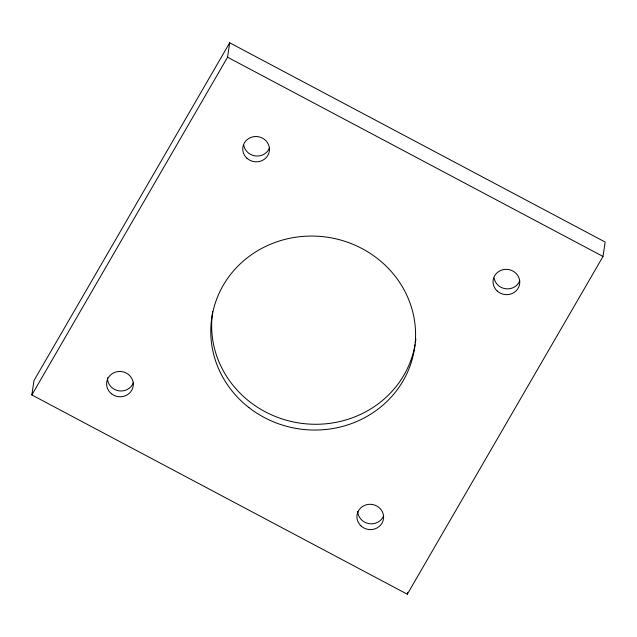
<?xml version="1.0" encoding="UTF-8"?>
<svg xmlns="http://www.w3.org/2000/svg" width="637" height="637" viewBox="0 0 637 637"><rect width="100%" height="100%" fill="white"/><g stroke="black" fill="none" stroke-linecap="round" stroke-linejoin="round"><path stroke-width="0.96" d="M31.85 394.964L33.984 380.536L229.694 42.79L605.15 242.036L603.016 256.464L407.306 594.21L31.85 394.964L227.568 57.219L229.694 42.79M407.306 594.21L407.584 592.283M227.568 57.219L603.016 256.464M415.045 344.744A102.517 96.872 8.4 0 1 298.267 422.864A102.517 96.872 8.4 0 1 212.702 311.748M415.873 338.956A102.517 96.872 8.4 0 1 415.364 342.825M519.72 280.957A13.369 12.636 8.4 0 1 505.85 288.784A13.369 12.636 8.4 0 1 494.065 277.987M269.419 148.126A13.369 12.636 8.4 0 1 255.548 155.954A13.369 12.636 8.4 0 1 243.764 145.156M383.625 515.779A13.369 12.636 8.4 0 1 368.99 523.638A13.369 12.636 8.4 0 1 357.763 511.439M133.579 382.248A13.369 12.636 8.4 0 1 118.593 390.784A13.369 12.636 8.4 0 1 107.462 377.693M248.94 407.584A102.517 96.872 8.4 0 0 414.361 349.562A102.517 96.872 8.4 0 0 276.243 242.028A102.517 96.872 8.4 0 0 248.94 407.584M497.202 291.021A13.369 12.636 8.4 0 0 519.394 285.161A13.369 12.636 8.4 0 0 502.625 269.801A13.369 12.636 8.4 0 0 497.202 291.021M246.901 158.191A13.369 12.636 8.4 0 0 269.093 152.331A13.369 12.636 8.4 0 0 252.324 136.971A13.369 12.636 8.4 0 0 246.901 158.191M361.163 526.074A13.369 12.636 8.4 0 0 383.275 519.975A13.369 12.636 8.4 0 0 366.323 504.799A13.369 12.636 8.4 0 0 361.163 526.074M111.451 393.746A13.369 12.636 8.4 0 0 133.125 386.42A13.369 12.636 8.4 0 0 115.281 372.191A13.369 12.636 8.4 0 0 111.451 393.746"/></g></svg>
